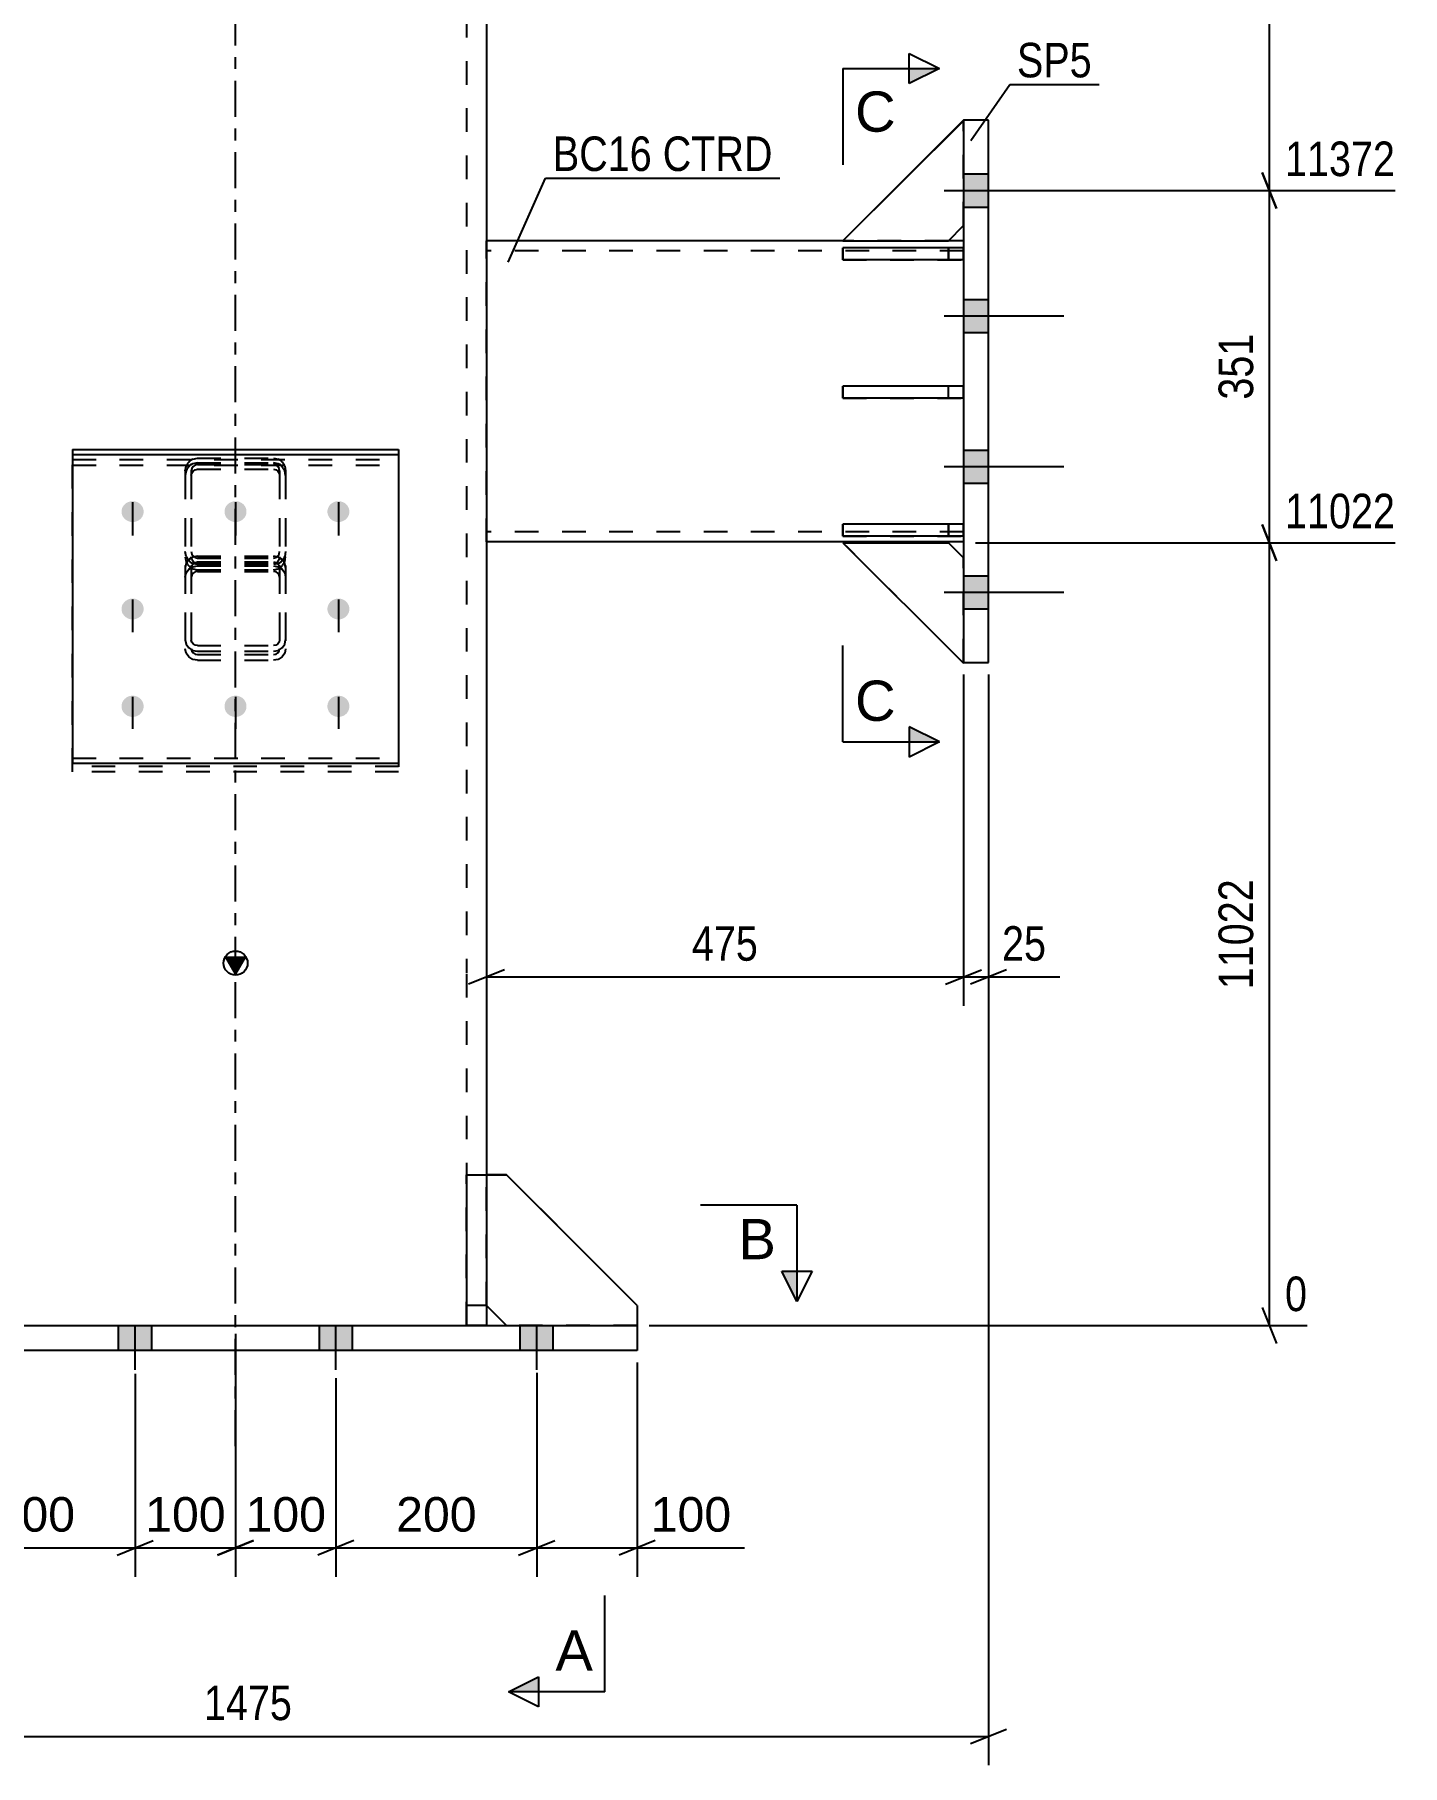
# Model space of a CAD drawing. Header units: millimetres. Extents: x -130 to 464, y -183 to 237.
# Drawn here: x -16.7 to 96.9, y -36.5 to 107.1 of the extents above; entities that cross this region are included whole.
import ezdxf

# ---------------------------------------------------------------- set-up
doc = ezdxf.new("R2010")
doc.units = ezdxf.units.MM
doc.linetypes.add('DXK_LINE_DOT2', pattern=[3.9198, 1.9599, -1.9599])
doc.linetypes.add('DXK_LINE_DOT3', pattern=[5.9187, 2.979, -0.9799, 0.9799, -0.9799])
doc.styles.add('Arial', font='ARIAL.TTF', dxfattribs={"height": 0.2})
doc.styles.add('Arial Narrow', font='ARIALN.TTF', dxfattribs={"height": 0.2})

# ---------------------------------------------------------------- blocks, each defined once
blk = doc.blocks.new('Bolt-284929020-1301 - 1225')
at = {"color": 1, "linetype": 'DXK_LINE_DOT2'}
for p, q in [((-8.54, 67.51), (-8.54, 65.15)), ((0, 67.51), (0, 65.15)), ((8.54, 67.51), (8.54, 65.15)), ((-8.54, 59.48), (-8.54, 57.12)), ((8.54, 59.48), (8.54, 57.12)), ((-8.54, 51.46), (-8.54, 49.09)), ((0, 51.46), (0, 49.09)), ((8.54, 51.46), (8.54, 49.09))]:
    blk.add_line(p, q, dxfattribs=at)
blk = doc.blocks.new('Bolt-284929020-1230 - 1225')
at = {"linetype": 'Continuous'}
for points in [[(60.42, 95.55), (60.42, 92.8), (62.5, 92.8), (62.5, 95.55)], [(60.42, 95.55), (60.42, 92.8), (62.5, 92.8), (62.5, 95.55)], [(60.42, 95.55), (60.42, 92.8), (62.5, 92.8), (62.5, 95.55)], [(60.42, 85.13), (60.42, 82.38), (62.5, 82.38), (62.5, 85.13)], [(60.42, 85.13), (60.42, 82.38), (62.5, 82.38), (62.5, 85.13)], [(60.42, 72.63), (60.42, 69.88), (62.5, 69.88), (62.5, 72.63)], [(60.42, 72.63), (60.42, 69.88), (62.5, 69.88), (62.5, 72.63)], [(60.42, 62.21), (60.42, 59.46), (62.5, 59.46), (62.5, 62.21)], [(60.42, 62.21), (60.42, 59.46), (62.5, 59.46), (62.5, 62.21)], [(60.42, 62.21), (60.42, 59.46), (62.5, 59.46), (62.5, 62.21)]]:
    blk.add_hatch(color=1, dxfattribs=at).paths.add_polyline_path(points)
at = {"color": 1, "linetype": 'Continuous'}
for p, q in [((60.42, 95.55), (62.5, 95.55)), ((60.42, 95.55), (62.5, 95.55)), ((60.42, 95.55), (62.5, 95.55)), ((58.83, 94.17), (68.75, 94.17)), ((58.83, 94.17), (68.75, 94.17)), ((58.83, 94.17), (68.75, 94.17)), ((60.42, 92.8), (62.5, 92.8)), ((60.42, 92.8), (62.5, 92.8)), ((60.42, 92.8), (62.5, 92.8)), ((60.42, 85.13), (62.5, 85.13)), ((60.42, 85.13), (62.5, 85.13)), ((58.83, 83.76), (68.75, 83.76)), ((58.83, 83.76), (68.75, 83.76)), ((60.42, 82.38), (62.5, 82.38)), ((60.42, 82.38), (62.5, 82.38)), ((60.42, 72.63), (62.5, 72.63)), ((60.42, 72.63), (62.5, 72.63)), ((58.83, 71.26), (68.75, 71.26)), ((58.83, 71.26), (68.75, 71.26)), ((60.42, 69.88), (62.5, 69.88)), ((60.42, 69.88), (62.5, 69.88)), ((60.42, 62.21), (62.5, 62.21)), ((60.42, 62.21), (62.5, 62.21)), ((60.42, 62.21), (62.5, 62.21)), ((58.83, 60.84), (68.75, 60.84)), ((58.83, 60.84), (68.75, 60.84)), ((58.83, 60.84), (68.75, 60.84)), ((60.42, 59.46), (62.5, 59.46)), ((60.42, 59.46), (62.5, 59.46)), ((60.42, 59.46), (62.5, 59.46))]:
    blk.add_line(p, q, dxfattribs=at)
blk = doc.blocks.new('Part-284929020-1249 - 1225')
at = {"color": 2, "linetype": 'Continuous'}
for p, q in [((-33.33, -2.08), (-33.33, 0)), ((-33.33, 0), (33.33, 0)), ((33.33, 0), (33.33, -2.08)), ((33.33, -2.08), (-33.33, -2.08))]:
    blk.add_line(p, q, dxfattribs=at)
blk = doc.blocks.new('Part-284929020-1233 - 1225')
at = {"linetype": 'Continuous'}
blk.add_hatch(color=2, dxfattribs=at).paths.add_polyline_path([(0, 29.17), (-0.8, 30.57), (0.8, 30.57)])
at = {"color": 7, "linetype": 'DXK_LINE_DOT3'}
for p, q in [((0, 29.27), (0, 116.67)), ((0, -10), (0, 29.17))]:
    blk.add_line(p, q, dxfattribs=at)
at = {"color": 7, "linetype": 'DXK_LINE_DOT2'}
for p, q in [((19.17, 116.67), (19.17, 29.27)), ((19.17, 29.17), (19.17, 0)), ((20.83, 12.5), (20.83, 0)), ((-20.83, 0), (20.83, 0))]:
    blk.add_line(p, q, dxfattribs=at)
at = {"color": 2, "linetype": 'Continuous'}
for p, q in [((20.83, 116.67), (20.83, 29.27)), ((0, 29.17), (-0.8, 30.57)), ((-0.8, 30.57), (0.8, 30.57)), ((0.8, 30.57), (0, 29.17)), ((20.83, 29.17), (20.83, 12.5))]:
    blk.add_line(p, q, dxfattribs=at)
blk.add_circle((0, 30.07), 1, dxfattribs=at)
blk = doc.blocks.new('Part-284929020-1251 - 1225')
at = {"color": 2, "linetype": 'Continuous'}
for p, q in [((19.17, 12.5), (19.17, 0)), ((19.17, 12.5), (20.83, 12.5)), ((20.83, 12.5), (20.83, 0)), ((20.83, 1.67), (19.17, 1.67)), ((19.17, 0), (20.83, 0))]:
    blk.add_line(p, q, dxfattribs=at)
blk = doc.blocks.new('Part-284929020-1253 - 1225')
at = {"color": 7, "linetype": 'DXK_LINE_DOT2'}
for p, q in [((19.17, 0), (19.17, 12.5)), ((19.17, 12.5), (20.83, 12.5)), ((20.83, 12.5), (20.83, 0)), ((20.83, 1.67), (19.17, 1.67)), ((20.83, 0), (19.17, 0))]:
    blk.add_line(p, q, dxfattribs=at)
blk = doc.blocks.new('Part-284929020-1254 - 1225')
at = {"color": 2, "linetype": 'Continuous'}
for p, q in [((22.5, 12.5), (20.83, 12.5)), ((33.33, 1.67), (22.5, 12.5)), ((22.5, 0), (20.83, 1.67)), ((33.33, 1.67), (33.33, 0))]:
    blk.add_line(p, q, dxfattribs=at)
at = {"color": 7, "linetype": 'DXK_LINE_DOT2'}
for p, q in [((20.83, 1.67), (20.83, 12.5)), ((33.33, 0), (22.5, 0))]:
    blk.add_line(p, q, dxfattribs=at)
blk = doc.blocks.new('Part-284929020-1393 - 1225')
at = {"color": 2, "linetype": 'Continuous'}
blk.add_line((60.42, 100.01), (50.42, 90.01), dxfattribs=at)
at = {"color": 7, "linetype": 'DXK_LINE_DOT2'}
for p, q in [((60.42, 91.26), (60.42, 100.01)), ((59.17, 90.01), (60.42, 91.26)), ((50.42, 90.01), (59.17, 90.01))]:
    blk.add_line(p, q, dxfattribs=at)
blk = doc.blocks.new('Part-284929020-1401 - 1225')
at = {"color": 7, "linetype": 'DXK_LINE_DOT2'}
for p, q in [((60.42, 66.49), (50.42, 66.49)), ((50.42, 66.49), (50.42, 65.49)), ((59.17, 66.49), (59.17, 65.49)), ((60.42, 65.49), (60.42, 66.49)), ((50.42, 65.49), (60.42, 65.49))]:
    blk.add_line(p, q, dxfattribs=at)
blk = doc.blocks.new('Part-284929020-1395 - 1225')
at = {"color": 7, "linetype": 'DXK_LINE_DOT2'}
for p, q in [((50.42, 64.95), (59.17, 64.95)), ((60.42, 54.95), (50.42, 64.95)), ((59.17, 64.95), (60.42, 63.7)), ((60.42, 63.7), (60.42, 54.95))]:
    blk.add_line(p, q, dxfattribs=at)
blk = doc.blocks.new('Part-284929020-1268 - 1225')
at = {"color": 7, "linetype": 'DXK_LINE_DOT2'}
for p, q in [((-13.54, 45.93), (-13.54, 71.84)), ((-13.54, 71.84), (13.54, 71.84)), ((13.54, 71.84), (13.54, 45.93)), ((-13.54, 71.38), (13.54, 71.38)), ((13.54, 46.39), (-13.54, 46.39)), ((13.54, 45.93), (-13.54, 45.93))]:
    blk.add_line(p, q, dxfattribs=at)
blk = doc.blocks.new('Bolt-284929020-1302 - 1225')
at = {"linetype": 'Continuous'}
for points in [[(-23.63, 0), (-26.38, 0), (-26.38, -2.08), (-23.63, -2.08)], [(-23.63, 0), (-26.38, 0), (-26.38, -2.08), (-23.63, -2.08)], [(-23.63, 0), (-26.38, 0), (-26.38, -2.08), (-23.63, -2.08)], [(-23.63, 0), (-26.38, 0), (-26.38, -2.08), (-23.63, -2.08)], [(-6.96, 0), (-9.71, 0), (-9.71, -2.08), (-6.96, -2.08)], [(-6.96, 0), (-9.71, 0), (-9.71, -2.08), (-6.96, -2.08)], [(9.71, 0), (6.96, 0), (6.96, -2.08), (9.71, -2.08)], [(9.71, 0), (6.96, 0), (6.96, -2.08), (9.71, -2.08)], [(26.37, 0), (23.62, 0), (23.62, -2.08), (26.37, -2.08)], [(26.37, 0), (23.62, 0), (23.62, -2.08), (26.37, -2.08)], [(26.37, 0), (23.62, 0), (23.62, -2.08), (26.37, -2.08)], [(26.37, 0), (23.62, 0), (23.62, -2.08), (26.37, -2.08)]]:
    blk.add_hatch(color=1, dxfattribs=at).paths.add_polyline_path(points)
at = {"color": 1, "linetype": 'Continuous'}
for p, q in [((-26.38, -2.08), (-26.38, 0)), ((-26.38, -2.08), (-26.38, 0)), ((-26.38, -2.08), (-26.38, 0)), ((-26.38, -2.08), (-26.38, 0)), ((-25, -3.67), (-25, 0)), ((-25, -3.67), (-25, 0)), ((-25, -3.67), (-25, 0)), ((-25, -3.67), (-25, 0)), ((-23.63, -2.08), (-23.63, 0)), ((-23.63, -2.08), (-23.63, 0)), ((-23.63, -2.08), (-23.63, 0)), ((-23.63, -2.08), (-23.63, 0)), ((-9.71, -2.08), (-9.71, 0)), ((-9.71, -2.08), (-9.71, 0)), ((-8.33, -3.67), (-8.33, 0)), ((-8.33, -3.67), (-8.33, 0)), ((-6.96, -2.08), (-6.96, 0)), ((-6.96, -2.08), (-6.96, 0)), ((6.96, -2.08), (6.96, 0)), ((6.96, -2.08), (6.96, 0)), ((8.33, -3.67), (8.33, 0)), ((8.33, -3.67), (8.33, 0)), ((9.71, -2.08), (9.71, 0)), ((9.71, -2.08), (9.71, 0)), ((23.62, -2.08), (23.62, 0)), ((23.62, -2.08), (23.62, 0)), ((23.62, -2.08), (23.62, 0)), ((23.62, -2.08), (23.62, 0)), ((25, -3.67), (25, 0)), ((25, -3.67), (25, 0)), ((25, -3.67), (25, 0)), ((25, -3.67), (25, 0)), ((26.37, -2.08), (26.37, 0)), ((26.37, -2.08), (26.37, 0)), ((26.37, -2.08), (26.37, 0)), ((26.37, -2.08), (26.37, 0))]:
    blk.add_line(p, q, dxfattribs=at)
blk = doc.blocks.new('Part-284929020-1349 - 1225')
at = {"color": 2, "linetype": 'Continuous'}
for p, q in [((50.42, 90.01), (20.83, 90.01)), ((60.42, 90.01), (59.17, 90.01)), ((60.42, 65.01), (20.83, 65.01))]:
    blk.add_line(p, q, dxfattribs=at)
at = {"color": 7, "linetype": 'DXK_LINE_DOT2'}
for p, q in [((20.83, 65.01), (20.83, 90.01)), ((60.42, 89.17), (20.83, 89.17)), ((59.17, 90.01), (50.42, 90.01)), ((60.42, 90.01), (60.42, 65.01)), ((60.42, 65.84), (20.83, 65.84))]:
    blk.add_line(p, q, dxfattribs=at)
blk = doc.blocks.new('Part-284929020-1392 - 1225')
at = {"color": 2, "linetype": 'Continuous'}
for p, q in [((60.42, 99.95), (50.42, 90.01)), ((59.17, 90.01), (60.42, 91.26)), ((50.42, 90.01), (59.17, 90.01))]:
    blk.add_line(p, q, dxfattribs=at)
at = {"color": 7, "linetype": 'DXK_LINE_DOT2'}
blk.add_line((60.42, 91.26), (60.42, 99.95), dxfattribs=at)
blk = doc.blocks.new('Part-284929020-1394 - 1225')
at = {"color": 2, "linetype": 'Continuous'}
for p, q in [((50.42, 64.95), (59.17, 64.95)), ((50.42, 64.95), (60.42, 54.95)), ((59.17, 64.95), (60.42, 63.7)), ((60.42, 54.95), (60.42, 55.01))]:
    blk.add_line(p, q, dxfattribs=at)
at = {"color": 7, "linetype": 'DXK_LINE_DOT2'}
blk.add_line((60.42, 55.01), (60.42, 63.7), dxfattribs=at)
blk = doc.blocks.new('Part-284929020-1400 - 1225')
at = {"color": 7, "linetype": 'DXK_LINE_DOT2'}
for p, q in [((60.42, 77.95), (50.42, 77.95)), ((50.42, 77.95), (50.42, 76.95)), ((59.17, 76.95), (59.17, 77.95)), ((60.42, 76.95), (60.42, 77.95)), ((50.42, 76.95), (60.42, 76.95))]:
    blk.add_line(p, q, dxfattribs=at)
blk = doc.blocks.new('Part-284929020-1402 - 1225')
at = {"color": 7, "linetype": 'DXK_LINE_DOT2'}
for p, q in [((60.42, 89.41), (50.42, 89.41)), ((50.42, 89.41), (50.42, 88.41)), ((59.17, 89.41), (59.17, 88.41)), ((60.42, 88.41), (60.42, 89.41)), ((50.42, 88.41), (60.42, 88.41))]:
    blk.add_line(p, q, dxfattribs=at)
blk = doc.blocks.new('Part-284929020-1403 - 1225')
at = {"color": 2, "linetype": 'Continuous'}
for p, q in [((60.42, 77.95), (50.42, 77.95)), ((50.42, 76.95), (50.42, 77.95)), ((60.42, 77.95), (60.42, 76.95)), ((60.42, 76.95), (50.42, 76.95))]:
    blk.add_line(p, q, dxfattribs=at)
at = {"color": 7, "linetype": 'DXK_LINE_DOT2'}
blk.add_line((59.17, 76.95), (59.17, 77.95), dxfattribs=at)
blk = doc.blocks.new('Part-284929020-1404 - 1225')
at = {"color": 2, "linetype": 'Continuous'}
for p, q in [((60.42, 66.49), (50.42, 66.49)), ((50.42, 65.49), (50.42, 66.49)), ((60.42, 66.49), (60.42, 65.49)), ((60.42, 65.49), (50.42, 65.49))]:
    blk.add_line(p, q, dxfattribs=at)
at = {"color": 7, "linetype": 'DXK_LINE_DOT2'}
blk.add_line((59.17, 65.49), (59.17, 66.49), dxfattribs=at)
blk = doc.blocks.new('Part-284929020-1405 - 1225')
at = {"color": 2, "linetype": 'Continuous'}
for p, q in [((60.42, 89.41), (50.42, 89.41)), ((50.42, 88.41), (50.42, 89.41)), ((60.42, 89.41), (60.42, 88.41)), ((60.42, 88.41), (50.42, 88.41))]:
    blk.add_line(p, q, dxfattribs=at)
at = {"color": 7, "linetype": 'DXK_LINE_DOT2'}
blk.add_line((59.17, 88.41), (59.17, 89.41), dxfattribs=at)
blk = doc.blocks.new('Part-284929020-1435 - 1225')
at = {"color": 2, "linetype": 'Continuous'}
for p, q in [((60.42, 100.01), (60.42, 55.01)), ((62.5, 100.01), (60.42, 100.01)), ((62.5, 55.01), (62.5, 100.01)), ((60.42, 55.01), (62.5, 55.01))]:
    blk.add_line(p, q, dxfattribs=at)
blk = doc.blocks.new('Part-284929020-1446 - 1225')
at = {"color": 7, "linetype": 'DXK_LINE_DOT2'}
for p, q in [((-3.55, 71.88), (-3.17, 71.96)), ((-3.17, 71.96), (3.16, 71.96)), ((3.16, 71.96), (3.55, 71.88)), ((-4.17, 70.91), (-4.09, 71.31)), ((-4.17, 70.91), (-4.17, 56.89)), ((-3.63, 71.11), (-3.67, 70.91)), ((-3.67, 70.91), (-3.67, 56.89)), ((-3.52, 71.28), (-3.63, 71.11)), ((-3.36, 71.39), (-3.52, 71.28)), ((-3.17, 71.43), (-3.36, 71.39)), ((-3.17, 71.43), (3.16, 71.43)), ((3.36, 71.39), (3.16, 71.43)), ((3.52, 71.28), (3.36, 71.39)), ((3.63, 71.11), (3.52, 71.28)), ((3.66, 70.91), (3.63, 71.11)), ((3.66, 70.91), (3.66, 56.89)), ((4.09, 71.31), (4.16, 70.91)), ((4.16, 70.91), (4.16, 56.89)), ((-4.09, 63.8), (-4.17, 64.21)), ((-4.09, 63.24), (-4.17, 62.88)), ((-3.88, 63.55), (-4.09, 63.24)), ((-3.55, 63.75), (-3.88, 63.55)), ((-3.67, 64.21), (-3.63, 64)), ((-3.63, 64), (-3.52, 63.83)), ((-3.63, 63.06), (-3.52, 63.21)), ((-3.17, 63.82), (-3.55, 63.75)), ((-3.17, 63.15), (-3.55, 63.23)), ((-3.52, 63.83), (-3.36, 63.72)), ((-3.52, 63.21), (-3.36, 63.32)), ((-3.36, 63.72), (-3.17, 63.68)), ((-3.36, 63.32), (-3.17, 63.35)), ((-3.17, 63.82), (3.16, 63.82)), ((-3.17, 63.68), (3.16, 63.68)), ((-3.17, 63.35), (3.16, 63.35)), ((3.55, 63.75), (3.16, 63.82)), ((3.16, 63.68), (3.36, 63.72)), ((3.16, 63.35), (3.36, 63.32)), ((3.55, 63.23), (3.16, 63.15)), ((3.36, 63.72), (3.52, 63.83)), ((3.36, 63.32), (3.52, 63.21)), ((3.52, 63.83), (3.63, 64)), ((3.52, 63.21), (3.63, 63.06)), ((3.87, 63.55), (3.55, 63.75)), ((3.63, 64), (3.66, 64.21)), ((4.09, 63.24), (3.87, 63.55)), ((4.16, 64.21), (4.09, 63.8)), ((4.16, 62.88), (4.09, 63.24)), ((-3.67, 62.88), (-3.63, 63.06)), ((-3.17, 63.15), (3.16, 63.15)), ((3.63, 63.06), (3.66, 62.88)), ((-4.17, 56.89), (-4.09, 56.53)), ((-4.09, 56.53), (-3.88, 56.22)), ((-3.88, 56.22), (-3.55, 56.02)), ((-3.63, 56.71), (-3.67, 56.89)), ((-3.52, 56.56), (-3.63, 56.71)), ((-3.55, 56.02), (-3.17, 55.95)), ((-3.36, 56.45), (-3.52, 56.56)), ((-3.17, 56.42), (-3.36, 56.45)), ((-3.17, 56.42), (3.16, 56.42)), ((3.36, 56.45), (3.16, 56.42)), ((3.16, 55.95), (3.55, 56.02)), ((3.52, 56.56), (3.36, 56.45)), ((3.63, 56.71), (3.52, 56.56)), ((3.55, 56.02), (3.87, 56.22)), ((3.66, 56.89), (3.63, 56.71)), ((3.87, 56.22), (4.09, 56.53)), ((4.09, 56.53), (4.16, 56.89)), ((-3.17, 55.95), (3.16, 55.95))]:
    blk.add_line(p, q, dxfattribs=at)
for centre, start, end in [((-3.13, 70.94), 114.1353, 159.0718), ((3.13, 70.94), 20.9282, 65.8647), ((-3.13, 64.17), 200.9282, 245.8647), ((3.13, 64.17), 294.1353, 339.0718)]:
    blk.add_arc(centre, 1.03, start, end, dxfattribs=at)
blk = doc.blocks.new('Part-284929020-1448 - 1225')
at = {"color": 7, "linetype": 'DXK_LINE_DOT2'}
for p, q in [((20.83, 1.67), (20.83, 12.5)), ((20.83, 12.5), (22.5, 12.5)), ((22.5, 12.5), (33.33, 1.67)), ((22.5, 0), (20.83, 1.67)), ((33.33, 1.67), (33.33, 0)), ((33.33, 0), (22.5, 0))]:
    blk.add_line(p, q, dxfattribs=at)
blk = doc.blocks.new('Part-284929020-1450 - 1225')
at = {"color": 7, "linetype": 'DXK_LINE_DOT2'}
for p, q in [((-4.09, 70.92), (-4.17, 70.52)), ((-4.17, 70.52), (-4.17, 56.14)), ((-3.67, 70.52), (-3.63, 70.72)), ((-3.67, 70.52), (-3.67, 56.14)), ((-3.63, 70.72), (-3.52, 70.89)), ((-3.17, 71.58), (-3.55, 71.5)), ((-3.52, 70.89), (-3.36, 71.01)), ((-3.36, 71.01), (-3.17, 71.05)), ((-3.17, 71.58), (3.16, 71.58)), ((-3.17, 71.05), (3.16, 71.05)), ((3.55, 71.5), (3.16, 71.58)), ((3.16, 71.05), (3.36, 71.01)), ((3.36, 71.01), (3.52, 70.89)), ((3.52, 70.89), (3.63, 70.72)), ((3.63, 70.72), (3.66, 70.52)), ((3.66, 70.52), (3.66, 56.14)), ((4.16, 70.52), (4.09, 70.92)), ((4.16, 70.52), (4.16, 56.14)), ((-4.17, 63.78), (-4.09, 63.37)), ((-3.63, 63.57), (-3.67, 63.78)), ((-3.52, 63.4), (-3.63, 63.57)), ((-3.36, 63.28), (-3.52, 63.4)), ((-3.17, 63.24), (-3.36, 63.28)), ((-3.17, 63.24), (3.16, 63.24)), ((3.36, 63.28), (3.16, 63.24)), ((3.52, 63.4), (3.36, 63.28)), ((3.63, 63.57), (3.52, 63.4)), ((3.66, 63.78), (3.63, 63.57)), ((4.09, 63.37), (4.16, 63.78)), ((-4.17, 62.09), (-4.09, 62.45)), ((-4.09, 62.45), (-3.88, 62.75)), ((-3.88, 62.75), (-3.55, 62.96)), ((-3.63, 62.27), (-3.67, 62.09)), ((-3.52, 62.42), (-3.63, 62.27)), ((-3.55, 62.96), (-3.17, 63.03)), ((-3.55, 62.79), (-3.17, 62.71)), ((-3.36, 62.52), (-3.52, 62.42)), ((-3.17, 62.56), (-3.36, 62.52)), ((-3.17, 63.03), (3.16, 63.03)), ((-3.17, 62.71), (3.16, 62.71)), ((-3.17, 62.56), (3.16, 62.56)), ((3.16, 63.03), (3.55, 62.96)), ((3.16, 62.71), (3.55, 62.79)), ((3.36, 62.52), (3.16, 62.56)), ((3.52, 62.42), (3.36, 62.52)), ((3.63, 62.27), (3.52, 62.42)), ((3.55, 62.96), (3.87, 62.75)), ((3.66, 62.09), (3.63, 62.27)), ((3.87, 62.75), (4.09, 62.45)), ((4.09, 62.45), (4.16, 62.09)), ((-4.09, 55.78), (-4.17, 56.14)), ((-3.67, 56.14), (-3.63, 55.96)), ((3.63, 55.96), (3.66, 56.14)), ((4.16, 56.14), (4.09, 55.78)), ((-3.88, 55.47), (-4.09, 55.78)), ((-3.55, 55.27), (-3.88, 55.47)), ((-3.63, 55.96), (-3.52, 55.81)), ((-3.17, 55.2), (-3.55, 55.27)), ((-3.52, 55.81), (-3.36, 55.7)), ((-3.36, 55.7), (-3.17, 55.67)), ((-3.17, 55.67), (3.16, 55.67)), ((-3.17, 55.2), (3.16, 55.2)), ((3.16, 55.67), (3.36, 55.7)), ((3.55, 55.27), (3.16, 55.2)), ((3.36, 55.7), (3.52, 55.81)), ((3.52, 55.81), (3.63, 55.96)), ((3.87, 55.47), (3.55, 55.27)), ((4.09, 55.78), (3.87, 55.47))]:
    blk.add_line(p, q, dxfattribs=at)
for centre, start, end in [((-3.13, 70.56), 114.32, 159.2417), ((3.12, 70.56), 20.7583, 65.68), ((-3.13, 63.74), 200.7583, 245.68), ((3.12, 63.74), 294.32, 339.2417)]:
    blk.add_arc(centre, 1.03, start, end, dxfattribs=at)
blk = doc.blocks.new('Part-284929020-1483 - 1225')
at = {"color": 2, "linetype": 'Continuous'}
for p, q in [((-13.54, 72.69), (-13.54, 46.65)), ((-13.54, 72.69), (13.54, 72.69)), ((-13.54, 72.26), (13.54, 72.26)), ((13.54, 72.69), (13.54, 46.65)), ((-13.54, 46.65), (13.54, 46.65))]:
    blk.add_line(p, q, dxfattribs=at)
at = {"color": 7, "linetype": 'DXK_LINE_DOT2'}
blk.add_line((-13.54, 47.08), (13.54, 47.08), dxfattribs=at)
blk = doc.blocks.new('Bolt-284929020-1484 - 1225')
at = {"linetype": 'Continuous'}
for points in [[(-8.54, 68.39), (-8.35, 68.38), (-8.17, 68.32), (-8, 68.23), (-7.86, 68.11), (-7.75, 67.96), (-7.67, 67.8), (-7.63, 67.62), (-7.63, 67.44), (-7.67, 67.26), (-7.75, 67.09), (-7.86, 66.95), (-8, 66.83), (-8.17, 66.74), (-8.35, 66.68), (-8.54, 66.66), (-8.73, 66.68), (-8.92, 66.74), (-9.08, 66.83), (-9.22, 66.95), (-9.34, 67.09), (-9.42, 67.26), (-9.46, 67.44), (-9.46, 67.62), (-9.42, 67.8), (-9.34, 67.96), (-9.22, 68.11), (-9.08, 68.23), (-8.92, 68.32), (-8.73, 68.38)], [(0, 68.39), (0.19, 68.38), (0.37, 68.32), (0.54, 68.23), (0.68, 68.11), (0.79, 67.96), (0.87, 67.8), (0.91, 67.62), (0.91, 67.44), (0.87, 67.26), (0.79, 67.09), (0.68, 66.95), (0.54, 66.83), (0.37, 66.74), (0.19, 66.68), (0, 66.66), (-0.19, 66.68), (-0.37, 66.74), (-0.54, 66.83), (-0.68, 66.95), (-0.8, 67.09), (-0.87, 67.26), (-0.91, 67.44), (-0.91, 67.62), (-0.87, 67.8), (-0.8, 67.96), (-0.68, 68.11), (-0.54, 68.23), (-0.37, 68.32), (-0.19, 68.38)], [(8.54, 68.39), (8.73, 68.38), (8.91, 68.32), (9.08, 68.23), (9.22, 68.11), (9.33, 67.96), (9.41, 67.8), (9.45, 67.62), (9.45, 67.44), (9.41, 67.26), (9.33, 67.09), (9.22, 66.95), (9.08, 66.83), (8.91, 66.74), (8.73, 66.68), (8.54, 66.66), (8.35, 66.68), (8.17, 66.74), (8, 66.83), (7.86, 66.95), (7.75, 67.09), (7.67, 67.26), (7.63, 67.44), (7.63, 67.62), (7.67, 67.8), (7.75, 67.96), (7.86, 68.11), (8, 68.23), (8.17, 68.32), (8.35, 68.38)], [(-8.54, 60.32), (-8.35, 60.3), (-8.17, 60.24), (-8, 60.15), (-7.86, 60.03), (-7.75, 59.88), (-7.67, 59.72), (-7.63, 59.54), (-7.63, 59.36), (-7.67, 59.18), (-7.75, 59.02), (-7.86, 58.87), (-8, 58.75), (-8.17, 58.66), (-8.35, 58.6), (-8.54, 58.58), (-8.73, 58.6), (-8.92, 58.66), (-9.08, 58.75), (-9.22, 58.87), (-9.34, 59.02), (-9.42, 59.18), (-9.46, 59.36), (-9.46, 59.54), (-9.42, 59.72), (-9.34, 59.88), (-9.22, 60.03), (-9.08, 60.15), (-8.92, 60.24), (-8.73, 60.3)], [(8.54, 60.32), (8.73, 60.3), (8.91, 60.24), (9.08, 60.15), (9.22, 60.03), (9.33, 59.88), (9.41, 59.72), (9.45, 59.54), (9.45, 59.36), (9.41, 59.18), (9.33, 59.02), (9.22, 58.87), (9.08, 58.75), (8.91, 58.66), (8.73, 58.6), (8.54, 58.58), (8.35, 58.6), (8.17, 58.66), (8, 58.75), (7.86, 58.87), (7.75, 59.02), (7.67, 59.18), (7.63, 59.36), (7.63, 59.54), (7.67, 59.72), (7.75, 59.88), (7.86, 60.03), (8, 60.15), (8.17, 60.24), (8.35, 60.3)], [(-8.54, 52.26), (-8.35, 52.24), (-8.17, 52.18), (-8, 52.09), (-7.86, 51.97), (-7.75, 51.82), (-7.67, 51.65), (-7.63, 51.47), (-7.63, 51.28), (-7.67, 51.1), (-7.75, 50.93), (-7.86, 50.78), (-8, 50.66), (-8.17, 50.57), (-8.35, 50.51), (-8.54, 50.49), (-8.73, 50.51), (-8.92, 50.57), (-9.08, 50.66), (-9.22, 50.78), (-9.34, 50.93), (-9.42, 51.1), (-9.46, 51.28), (-9.46, 51.47), (-9.42, 51.65), (-9.34, 51.82), (-9.22, 51.97), (-9.08, 52.09), (-8.92, 52.18), (-8.73, 52.24)], [(0, 52.26), (0.19, 52.24), (0.37, 52.18), (0.54, 52.09), (0.68, 51.97), (0.79, 51.82), (0.87, 51.65), (0.91, 51.47), (0.91, 51.28), (0.87, 51.1), (0.79, 50.93), (0.68, 50.78), (0.54, 50.66), (0.37, 50.57), (0.19, 50.51), (0, 50.49), (-0.19, 50.51), (-0.37, 50.57), (-0.54, 50.66), (-0.68, 50.78), (-0.8, 50.93), (-0.87, 51.1), (-0.91, 51.28), (-0.91, 51.47), (-0.87, 51.65), (-0.8, 51.82), (-0.68, 51.97), (-0.54, 52.09), (-0.37, 52.18), (-0.19, 52.24)], [(8.54, 52.26), (8.73, 52.24), (8.91, 52.18), (9.08, 52.09), (9.22, 51.97), (9.33, 51.82), (9.41, 51.65), (9.45, 51.47), (9.45, 51.28), (9.41, 51.1), (9.33, 50.93), (9.22, 50.78), (9.08, 50.66), (8.91, 50.57), (8.73, 50.51), (8.54, 50.49), (8.35, 50.51), (8.17, 50.57), (8, 50.66), (7.86, 50.78), (7.75, 50.93), (7.67, 51.1), (7.63, 51.28), (7.63, 51.47), (7.67, 51.65), (7.75, 51.82), (7.86, 51.97), (8, 52.09), (8.17, 52.18), (8.35, 52.24)]]:
    blk.add_hatch(color=1, dxfattribs=at).paths.add_polyline_path(points)
at = {"color": 1, "linetype": 'Continuous'}
for p, q in [((-8.54, 68.31), (-8.54, 66.06)), ((0, 68.31), (0, 66.06)), ((8.54, 68.31), (8.54, 66.06)), ((-8.54, 60.24), (-8.54, 57.99)), ((8.54, 60.24), (8.54, 57.99)), ((-8.54, 52.16), (-8.54, 49.91)), ((0, 52.16), (0, 49.91)), ((8.54, 52.16), (8.54, 49.91))]:
    blk.add_line(p, q, dxfattribs=at)
blk = doc.blocks.new('StraightDimension-284929020-1497 - 1225')
at = {"color": 7, "linetype": 'Continuous'}
for p, q in [((25, -3.93), (25, -20.85)), ((33.33, -3.08), (33.33, -20.85)), ((23.5, -19.05), (26.5, -17.85)), ((25, -18.45), (33.33, -18.45)), ((34.83, -17.85), (31.83, -19.05)), ((33.33, -18.45), (42.25, -18.45)), ((33.33, -18.45), (42.25, -18.45))]:
    blk.add_line(p, q, dxfattribs=at)
at = {"color": 0}
blk.add_wipeout([(41.73, -17.7), (41.73, -13.5), (33.86, -13.5), (33.86, -17.7)], dxfattribs=at)
at = {"color": 3, "style": 'Arial'}
blk.add_text('100', height=2.865, dxfattribs=at).set_placement((34.46, -17.1))
blk = doc.blocks.new('StraightDimension-284929020-1519 - 1225')
at = {"color": 7, "linetype": 'Continuous'}
for p, q in [((25, -3.93), (25, -20.85)), ((8.33, -4.36), (8.33, -20.85)), ((9.83, -17.85), (6.83, -19.05)), ((8.33, -18.45), (25, -18.45)), ((23.5, -19.05), (26.5, -17.85))]:
    blk.add_line(p, q, dxfattribs=at)
at = {"color": 0}
blk.add_wipeout([(20.6, -17.7), (20.6, -13.5), (12.73, -13.5), (12.73, -17.7)], dxfattribs=at)
at = {"color": 3, "style": 'Arial'}
blk.add_text('200', height=2.865, dxfattribs=at).set_placement((13.33, -17.1))
blk = doc.blocks.new('StraightDimension-284929020-1526 - 1225')
at = {"color": 7, "linetype": 'Continuous'}
for p, q in [((0, -0.69), (0, -20.85)), ((8.33, -4.36), (8.33, -20.85)), ((-1.5, -19.05), (1.5, -17.85)), ((0, -18.45), (8.33, -18.45)), ((9.83, -17.85), (6.83, -19.05))]:
    blk.add_line(p, q, dxfattribs=at)
at = {"color": 0}
blk.add_wipeout([(8.1, -17.7), (8.1, -13.5), (0.23, -13.5), (0.23, -17.7)], dxfattribs=at)
at = {"color": 3, "style": 'Arial'}
blk.add_text('100', height=2.865, dxfattribs=at).set_placement((0.83, -17.1))
blk = doc.blocks.new('StraightDimension-284929020-1545 - 1225')
at = {"color": 7, "linetype": 'Continuous'}
for p, q in [((0, -0.69), (0, -20.85)), ((-8.33, -4.01), (-8.33, -20.85)), ((-9.83, -19.05), (-6.83, -17.85)), ((-8.33, -18.45), (0, -18.45)), ((1.5, -17.85), (-1.5, -19.05))]:
    blk.add_line(p, q, dxfattribs=at)
at = {"color": 0}
blk.add_wipeout([(-0.23, -17.7), (-0.23, -13.5), (-8.1, -13.5), (-8.1, -17.7)], dxfattribs=at)
at = {"color": 3, "style": 'Arial'}
blk.add_text('100', height=2.865, dxfattribs=at).set_placement((-7.5, -17.1))
blk = doc.blocks.new('StraightDimension-284929020-1562 - 1225')
at = {"color": 7, "linetype": 'Continuous'}
for p, q in [((-25, -4.01), (-25, -20.85)), ((-8.33, -4.01), (-8.33, -20.85)), ((-23.5, -17.85), (-26.5, -19.05)), ((-25, -18.45), (-8.33, -18.45)), ((-9.83, -19.05), (-6.83, -17.85))]:
    blk.add_line(p, q, dxfattribs=at)
at = {"color": 0}
blk.add_wipeout([(-12.73, -17.7), (-12.73, -13.5), (-20.6, -13.5), (-20.6, -17.7)], dxfattribs=at)
at = {"color": 3, "style": 'Arial'}
blk.add_text('200', height=2.865, dxfattribs=at).set_placement((-20, -17.1))
blk = doc.blocks.new('StraightDimension-284929020-1644 - 1225')
at = {"color": 7, "linetype": 'Continuous'}
for p, q in [((86.41, 137.4), (85.21, 140.4)), ((63.5, 138.9), (96.25, 138.9)), ((85.81, 94.17), (85.81, 138.9)), ((85.21, 95.67), (86.41, 92.67)), ((67.67, 94.17), (96.25, 94.17))]:
    blk.add_line(p, q, dxfattribs=at)
at = {"color": 0}
blk.add_wipeout([(85.06, 120.79), (80.86, 120.79), (80.86, 112.28), (85.06, 112.28)], dxfattribs=at)
at = {"color": 3, "style": 'Arial Narrow'}
blk.add_text('2839', height=2.863, rotation=90.0002, dxfattribs=at).set_placement((84.46, 112.88))
at = {"color": 0, "linetype": 'Continuous'}
blk.add_wipeout([(96.85, 139.5), (96.85, 143.7), (86.51, 143.7), (86.51, 139.5)], dxfattribs=at)
at = {"color": 3, "linetype": 'Continuous', "style": 'Arial Narrow'}
blk.add_text('14211', height=2.863, dxfattribs=at).set_placement((87.11, 140.1))
blk = doc.blocks.new('StraightDimension-284929020-1653 - 1225')
at = {"color": 7, "linetype": 'Continuous'}
for p, q in [((86.41, 92.67), (85.21, 95.67)), ((67.67, 94.17), (96.25, 94.17)), ((85.81, 64.95), (85.81, 94.17)), ((85.21, 66.45), (86.41, 63.45)), ((61.42, 64.95), (96.25, 64.95))]:
    blk.add_line(p, q, dxfattribs=at)
at = {"color": 0}
blk.add_wipeout([(85.06, 82.9), (80.86, 82.9), (80.86, 76.22), (85.06, 76.22)], dxfattribs=at)
at = {"color": 3, "style": 'Arial Narrow'}
blk.add_text('351', height=2.863, rotation=90.0002, dxfattribs=at).set_placement((84.46, 76.82))
at = {"color": 0, "linetype": 'Continuous'}
blk.add_wipeout([(96.85, 94.77), (96.85, 98.97), (86.51, 98.97), (86.51, 94.77)], dxfattribs=at)
at = {"color": 3, "linetype": 'Continuous', "style": 'Arial Narrow'}
blk.add_text('11372', height=2.863, dxfattribs=at).set_placement((87.11, 95.37))
blk = doc.blocks.new('StraightDimension-284929020-1661 - 1225')
at = {"color": 7, "linetype": 'Continuous'}
for p, q in [((86.41, 63.45), (85.21, 66.45)), ((61.42, 64.95), (96.25, 64.95)), ((85.81, 0), (85.81, 64.95)), ((85.21, 1.5), (86.41, -1.5)), ((34.33, 0), (88.94, 0))]:
    blk.add_line(p, q, dxfattribs=at)
at = {"color": 0}
blk.add_wipeout([(85.06, 37.65), (80.86, 37.65), (80.86, 27.3), (85.06, 27.3)], dxfattribs=at)
at = {"color": 3, "style": 'Arial Narrow'}
blk.add_text('11022', height=2.863, rotation=90.0002, dxfattribs=at).set_placement((84.46, 27.9))
at = {"color": 0, "linetype": 'Continuous'}
for points in [[(96.85, 65.55), (96.85, 69.75), (86.51, 69.75), (86.51, 65.55)], [(89.54, 0.6), (89.54, 4.8), (86.51, 4.8), (86.51, 0.6)]]:
    blk.add_wipeout(points, dxfattribs=at)
at = {"color": 3, "linetype": 'Continuous', "style": 'Arial Narrow'}
for s, height, p in [('11022', 2.863, (87.11, 66.15)), ('0', 2.86, (87.11, 1.2))]:
    blk.add_text(s, height=height, dxfattribs=at).set_placement(p)
blk = doc.blocks.new('StraightDimension-284929020-1846 - 1225')
at = {"color": 7, "linetype": 'Continuous'}
for p, q in [((-60.42, 53.88), (-60.42, -36.49)), ((62.5, 54.01), (62.5, -36.49)), ((-58.92, -33.49), (-61.92, -34.69)), ((-60.42, -34.09), (62.5, -34.09)), ((61, -34.69), (64, -33.49))]:
    blk.add_line(p, q, dxfattribs=at)
at = {"color": 0}
blk.add_wipeout([(5.3, -33.34), (5.3, -29.14), (-3.22, -29.14), (-3.22, -33.34)], dxfattribs=at)
at = {"color": 3, "style": 'Arial Narrow'}
blk.add_text('1475', height=2.863, dxfattribs=at).set_placement((-2.62, -32.74))
blk = doc.blocks.new('StraightDimension-284929020-1889 - 1225')
at = {"color": 7, "linetype": 'Continuous'}
for p, q in [((60.42, 54.01), (60.42, 26.52)), ((62.5, 54.01), (62.5, 26.52)), ((58.92, 28.32), (61.92, 29.52)), ((60.42, 28.92), (62.5, 28.92)), ((64, 29.52), (61, 28.32)), ((62.5, 28.92), (68.41, 28.92)), ((62.5, 28.92), (68.41, 28.92))]:
    blk.add_line(p, q, dxfattribs=at)
at = {"color": 0}
blk.add_wipeout([(67.88, 29.67), (67.88, 33.87), (63.02, 33.87), (63.02, 29.67)], dxfattribs=at)
at = {"color": 3, "style": 'Arial Narrow'}
blk.add_text('25', height=2.863, dxfattribs=at).set_placement((63.62, 30.27))
blk = doc.blocks.new('StraightDimension-284929020-1897 - 1225')
at = {"color": 7, "linetype": 'Continuous'}
for p, q in [((20.83, 64.01), (20.83, 26.52)), ((60.42, 54.01), (60.42, 26.52)), ((22.33, 29.52), (19.33, 28.32)), ((20.83, 28.92), (60.42, 28.92)), ((58.92, 28.32), (61.92, 29.52))]:
    blk.add_line(p, q, dxfattribs=at)
at = {"color": 0}
blk.add_wipeout([(43.97, 29.67), (43.97, 33.87), (37.28, 33.87), (37.28, 29.67)], dxfattribs=at)
at = {"color": 3, "style": 'Arial Narrow'}
blk.add_text('475', height=2.863, dxfattribs=at).set_placement((37.88, 30.27))
blk = doc.blocks.new('Mark-284929020-1345 - 1225')
at = {"color": 0}
for points in [[(34.56, 95.79), (34.56, 98.79), (26.34, 98.79), (26.34, 95.79)], [(44.58, 95.79), (44.58, 98.79), (35.46, 98.79), (35.46, 95.79)]]:
    blk.add_wipeout(points, dxfattribs=at)
for points in [[(34.56, 95.79), (34.56, 98.79), (26.34, 98.79), (26.34, 95.79)], [(44.58, 95.79), (44.58, 98.79), (35.46, 98.79), (35.46, 95.79)]]:
    blk.add_wipeout(points, dxfattribs=at)
at = {"color": 30, "linetype": 'Continuous'}
for p, q in [((22.63, 88.23), (25.74, 95.19)), ((25.74, 95.19), (45.18, 95.19))]:
    blk.add_line(p, q, dxfattribs=at)
at = {"color": 3, "style": 'Arial Narrow'}
for s, p in [('BC16', (26.34, 95.79)), ('CTRD', (35.46, 95.79))]:
    blk.add_text(s, height=2.863, dxfattribs=at).set_placement(p)
blk = doc.blocks.new('Mark-284929020-1431 - 1225')
at = {"color": 0}
blk.add_wipeout([(71.07, 103.56), (71.07, 106.56), (64.86, 106.56), (64.86, 103.56)], dxfattribs=at)
blk.add_wipeout([(71.07, 103.56), (71.07, 106.56), (64.86, 106.56), (64.86, 103.56)], dxfattribs=at)
at = {"color": 30, "linetype": 'Continuous'}
for p, q in [((61.04, 98.32), (64.26, 102.96)), ((64.26, 102.96), (71.67, 102.96))]:
    blk.add_line(p, q, dxfattribs=at)
at = {"color": 3, "style": 'Arial Narrow'}
blk.add_text('SP5', height=2.863, dxfattribs=at).set_placement((64.86, 103.56))
blk = doc.blocks.new('SectionMark-284929020-1982 - 1225')
at = {"linetype": 'Continuous'}
blk.add_hatch(color=6, dxfattribs=at).paths.add_polyline_path([(25.16, -29.14), (25.16, -30.39), (22.66, -30.38)])
at = {"color": 6, "linetype": 'Continuous'}
for p, q in [((30.66, -30.39), (30.66, -22.39)), ((22.66, -30.38), (25.16, -29.14)), ((25.16, -29.14), (25.16, -31.64)), ((30.66, -30.39), (22.66, -30.38)), ((25.16, -31.64), (22.66, -30.38))]:
    blk.add_line(p, q, dxfattribs=at)
at = {"color": 0, "linetype": 'Continuous'}
blk.add_wipeout([(29.66, -28.64), (29.66, -25.14), (26.55, -25.14), (26.55, -28.64)], dxfattribs=at)
at = {"color": 3, "linetype": 'Continuous', "style": 'Arial'}
blk.add_text('A', height=3.34, rotation=-0.0115, dxfattribs=at).set_placement((26.55, -28.64))
blk = doc.blocks.new('SectionMark-284929020-1986 - 1225')
at = {"linetype": 'Continuous'}
for points in [[(-56.78, 4.5), (-55.53, 4.5), (-56.78, 2)], [(45.35, 4.5), (46.6, 4.5), (46.6, 2)]]:
    blk.add_hatch(color=6, dxfattribs=at).paths.add_polyline_path(points)
at = {"color": 6, "linetype": 'Continuous'}
for p, q in [((-56.78, 10), (-48.78, 10)), ((-56.78, 10), (-56.78, 2)), ((46.6, 10), (38.6, 10)), ((46.6, 10), (46.6, 2)), ((-56.78, 2), (-58.03, 4.5)), ((-55.53, 4.5), (-58.03, 4.5)), ((-56.78, 2), (-55.53, 4.5)), ((45.35, 4.5), (47.85, 4.5)), ((46.6, 2), (45.35, 4.5)), ((47.85, 4.5), (46.6, 2))]:
    blk.add_line(p, q, dxfattribs=at)
at = {"color": 0, "linetype": 'Continuous'}
for points in [[(-51.92, 5.5), (-51.92, 9), (-55.03, 9), (-55.03, 5.5)], [(44.85, 5.5), (44.85, 9), (41.74, 9), (41.74, 5.5)]]:
    blk.add_wipeout(points, dxfattribs=at)
at = {"color": 3, "linetype": 'Continuous', "style": 'Arial'}
for p in [(-55.03, 5.5), (41.74, 5.5)]:
    blk.add_text('B', height=3.34, dxfattribs=at).set_placement(p)
blk = doc.blocks.new('SectionMark-284929020-1988 - 1225')
at = {"linetype": 'Continuous'}
for points in [[(55.92, 103.05), (55.92, 104.3), (58.42, 104.3)], [(55.92, 48.42), (55.92, 49.67), (58.42, 48.42)]]:
    blk.add_hatch(color=6, dxfattribs=at).paths.add_polyline_path(points)
at = {"color": 6, "linetype": 'Continuous'}
for p, q in [((55.92, 103.05), (55.92, 105.55)), ((55.92, 105.55), (58.42, 104.3)), ((50.42, 104.3), (50.42, 96.3)), ((50.42, 104.3), (58.42, 104.3)), ((58.42, 104.3), (55.92, 103.05)), ((50.42, 48.42), (50.42, 56.42)), ((58.42, 48.42), (55.92, 49.67)), ((55.92, 49.67), (55.92, 47.17)), ((50.42, 48.42), (58.42, 48.42)), ((58.42, 48.42), (55.92, 47.17))]:
    blk.add_line(p, q, dxfattribs=at)
at = {"color": 0, "linetype": 'Continuous'}
for points in [[(54.79, 99.05), (54.79, 102.55), (51.42, 102.55), (51.42, 99.05)], [(54.79, 50.17), (54.79, 53.67), (51.42, 53.67), (51.42, 50.17)]]:
    blk.add_wipeout(points, dxfattribs=at)
at = {"color": 3, "linetype": 'Continuous', "style": 'Arial'}
for p in [(51.42, 99.05), (51.42, 50.17)]:
    blk.add_text('C', height=3.34, dxfattribs=at).set_placement(p)

msp = doc.modelspace()

# ---------------------------------------------------------------- block references
for name in ['Part-284929020-1233 - 1225', 'Part-284929020-1393 - 1225', 'Part-284929020-1392 - 1225', 'Part-284929020-1435 - 1225', 'Bolt-284929020-1230 - 1225', 'Part-284929020-1349 - 1225', 'Part-284929020-1402 - 1225', 'Part-284929020-1405 - 1225', 'Part-284929020-1400 - 1225', 'Part-284929020-1403 - 1225', 'Part-284929020-1483 - 1225', 'Part-284929020-1268 - 1225', 'Part-284929020-1446 - 1225', 'Part-284929020-1450 - 1225', 'Bolt-284929020-1484 - 1225', 'Bolt-284929020-1301 - 1225', 'Part-284929020-1401 - 1225', 'Part-284929020-1404 - 1225', 'Part-284929020-1395 - 1225', 'Part-284929020-1394 - 1225', 'Part-284929020-1251 - 1225', 'Part-284929020-1253 - 1225', 'Part-284929020-1254 - 1225', 'Part-284929020-1448 - 1225', 'Part-284929020-1249 - 1225', 'Bolt-284929020-1302 - 1225']:
    msp.add_blockref(name, (0, 0))

# ---------------------------------------------------------------- next in the draw order: block references
for name in ['StraightDimension-284929020-1644 - 1225', 'Mark-284929020-1345 - 1225', 'StraightDimension-284929020-1497 - 1225']:
    msp.add_blockref(name, (0, 0))

# ---------------------------------------------------------------- next in the draw order: block references
for name in ['StraightDimension-284929020-1653 - 1225', 'StraightDimension-284929020-1519 - 1225']:
    msp.add_blockref(name, (0, 0))

# ---------------------------------------------------------------- next in the draw order: block references
for name in ['Mark-284929020-1431 - 1225', 'StraightDimension-284929020-1661 - 1225', 'StraightDimension-284929020-1526 - 1225']:
    msp.add_blockref(name, (0, 0))

# ---------------------------------------------------------------- next in the draw order: block references
msp.add_blockref('StraightDimension-284929020-1545 - 1225', (0, 0))

# ---------------------------------------------------------------- next in the draw order: block references
msp.add_blockref('StraightDimension-284929020-1562 - 1225', (0, 0))

# ---------------------------------------------------------------- next in the draw order: block references
msp.add_blockref('StraightDimension-284929020-1846 - 1225', (0, 0))

# ---------------------------------------------------------------- next in the draw order: block references
msp.add_blockref('StraightDimension-284929020-1889 - 1225', (0, 0))

# ---------------------------------------------------------------- next in the draw order: block references
msp.add_blockref('StraightDimension-284929020-1897 - 1225', (0, 0))

# ---------------------------------------------------------------- next in the draw order: block references
for name in ['SectionMark-284929020-1982 - 1225', 'SectionMark-284929020-1988 - 1225']:
    msp.add_blockref(name, (0, 0))

# ---------------------------------------------------------------- next in the draw order: block references
msp.add_blockref('SectionMark-284929020-1986 - 1225', (0, 0))

doc.saveas('drawing.dxf')
